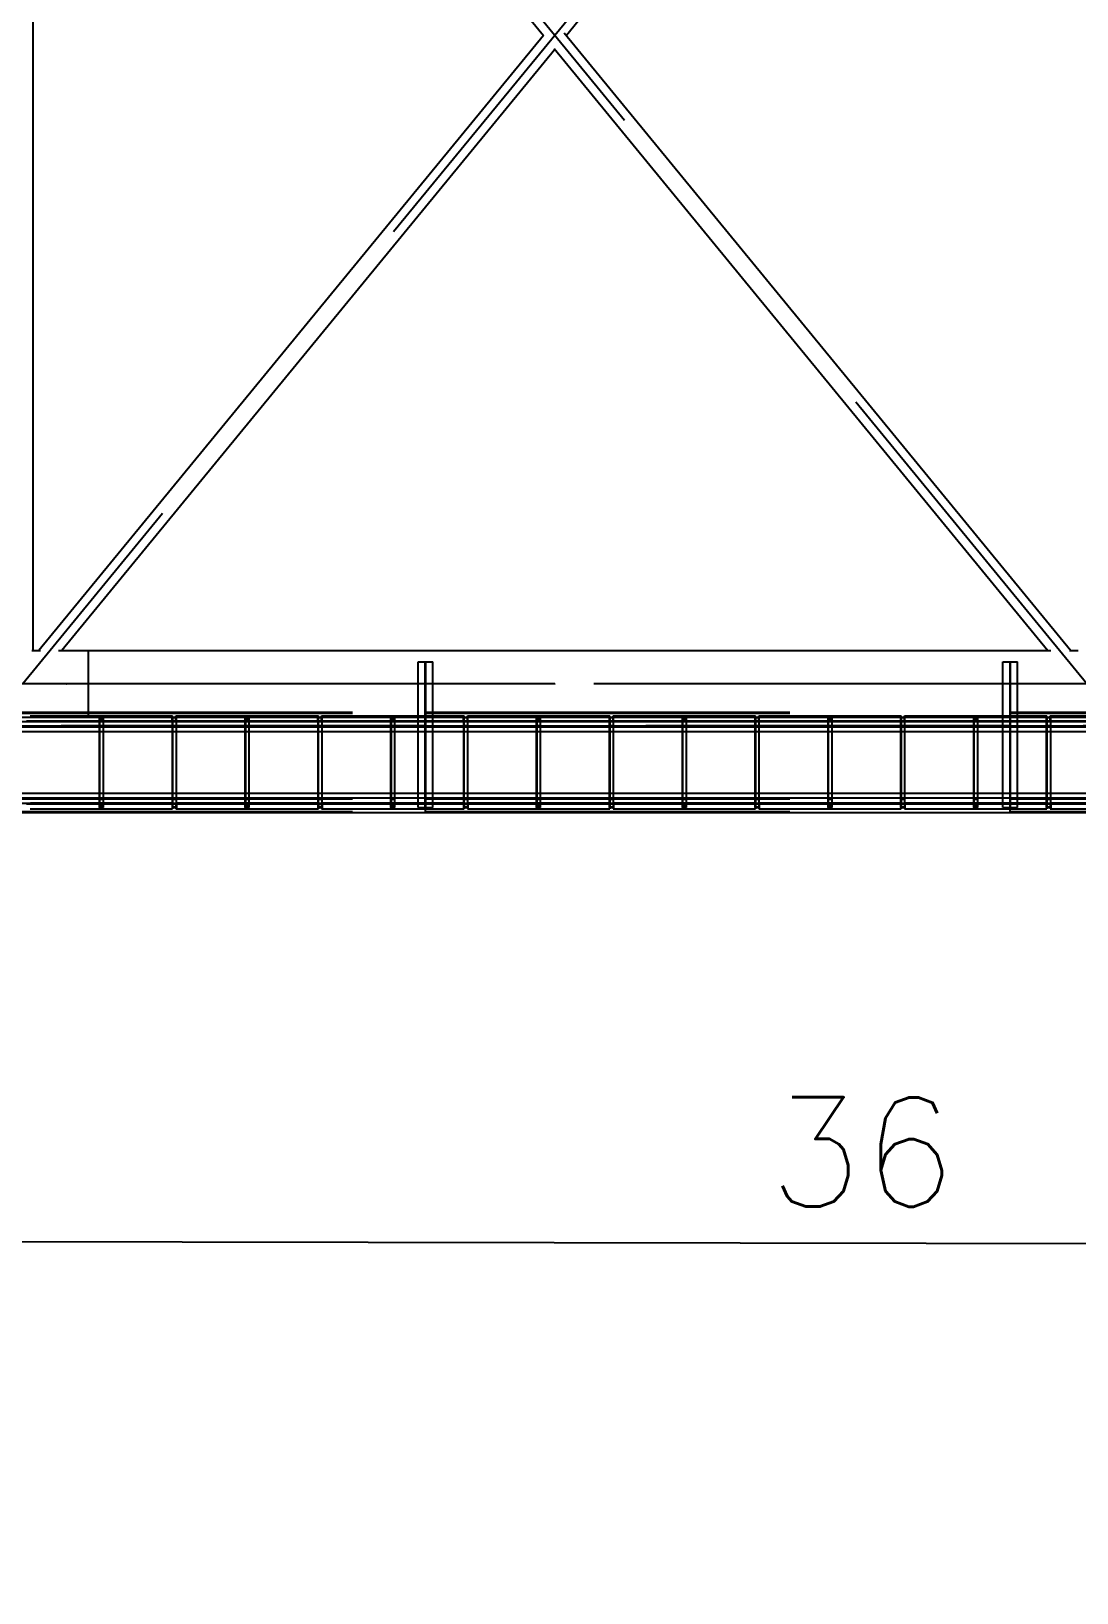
# Model space of a CAD drawing. Header units: millimetres. Extents: x 150209.93 to 150215.05, y 136675.65 to 136679.93.
# Drawn here: x 150212.9677 to 150213.2547, y 136678.5295 to 136678.958 of the extents above; entities that cross this region are included whole.
import ezdxf

# ---------------------------------------------------------------- set-up
doc = ezdxf.new("R2010")
doc.units = ezdxf.units.MM
doc.header["$LTSCALE"] = 0.25
for name, pattern in [('CENTER', [50.8, 31.75, -6.35, 6.35, -6.35]), ('XKITLINE00', [0]), ('XKITLINE02', [4, 2, -2]), ('XKITLINE03', [6, 3, -1, 1, -1])]:
    doc.linetypes.add(name, pattern=pattern)
doc.styles.add('ROMANS', font='romans.shx')
doc.dimstyles.new('MD300', dxfattribs={"dimtxt": 2.5, "dimasz": 2.5, "dimexe": 1, "dimexo": 1, "dimgap": 0.5, "dimtad": 1, "dimdec": 1, "dimlfac": 50, "dimrnd": 0.5, "dimdsep": 46, "dimtxsty": 'ROMANS', "dimcen": 1, "dimclrd": 146, "dimclre": 146, "dimclrt": 30, "dimadec": 1, "dimazin": 2, "dimtfac": 1, "dimtdec": 1, "dimtmove": 0, "dimatfit": 1, "dimfxl": 1, "dimtolj": 1, "dimtzin": 0, "dimlwd": -1, "dimlwe": -1, "dimarcsym": 0})

# ---------------------------------------------------------------- blocks, each defined once
blk = doc.blocks.new('çatıı')
at = {"color": 8, "linetype": 'CENTER'}
for p, q in [((21645, 15740.3), (20185, 17520)), ((21645, 17520), (20185, 15740.3)), ((20275, 15740.3), (17635, 15740.3)), ((20245, 15740.3), (17635, 15740.3)), ((20915, 15740.3), (20095, 15740.3)), ((22468.2, 15740.3), (20245, 15740.3)), ((22900, 15740.3), (20275, 15740.3)), ((21735, 15740.3), (20915, 15740.3))]:
    blk.add_line(p, q, dxfattribs=at)
at = {"color": 8, "linetype": 'XKITLINE00'}
for p, q in [((20198.6, 17484.1), (20899.6, 16629.7)), ((21631.3, 17484.1), (20930.8, 16630.1)), ((20198.6, 16860.1), (20198.6, 15786)), ((20899.2, 16630.1), (20206.7, 15786)), ((20927.9, 16633.6), (21623.3, 15786)), ((20915, 16610.9), (20238.2, 15786)), ((20914, 16612.1), (21591.7, 15786)), ((20197, 15786), (20209, 15786)), ((20233.9, 15786), (20275, 15786)), ((20275, 15694.6), (20275, 15786)), ((20275, 15694.6), (20275, 15786)), ((20275, 15786), (21595.6, 15786)), ((21621.2, 15786), (21633.2, 15786)), ((17635, 15694.6), (20275, 15694.6)), ((20275, 15694.6), (22712.3, 15694.6))]:
    blk.add_line(p, q, dxfattribs=at)
at = {"color": 116, "linetype": 'XKITLINE02', "true_color": 0x136734}
for p, q in [((20727.5, 15770.3), (20747.5, 15770.3)), ((20727.5, 15570.6), (20727.5, 15770.3)), ((20737.2, 15570.6), (20737.2, 15770.3)), ((20737.8, 15570.6), (20737.8, 15770.3)), ((20747.5, 15675.1), (20747.5, 15770.3)), ((21530, 15770.3), (21550, 15770.3)), ((21530, 15570.6), (21530, 15770.3)), ((21539.7, 15570.6), (21539.7, 15770.3)), ((21540.3, 15570.6), (21540.3, 15770.3)), ((21550, 15675.1), (21550, 15770.3)), ((20137.5, 15701.3), (20737.5, 15701.3)), ((20137.5, 15700.4), (20737.5, 15700.4)), ((20137.5, 15699.9), (20737.5, 15699.9)), ((20189.7, 15689.4), (20292.2, 15689.4)), ((20189.7, 15688.6), (20292.7, 15688.6)), ((20194.9, 15696.6), (20292.7, 15696.6)), ((20286.9, 15689.4), (20286.9, 15688.6)), ((20290, 15570.6), (20290, 15694.6)), ((20290, 15694.6), (20295.5, 15694.6)), ((20290, 15694.6), (20295.5, 15694.6)), ((20290, 15682.6), (20290, 15694.6)), ((20290, 15688.6), (20292.7, 15688.6)), ((20290.7, 15570.6), (20290.7, 15694.6)), ((20290.7, 15693.5), (20295.5, 15693.9)), ((20290.7, 15683.6), (20290.7, 15693.5)), ((20292.2, 15696.6), (20292.2, 15689.4)), ((20292.7, 15696.6), (20390.4, 15696.6)), ((20292.7, 15688.6), (20292.7, 15696.6)), ((20292.7, 15688.6), (20292.7, 15696.6)), ((20292.7, 15688.6), (20395.6, 15688.6)), ((20293.3, 15696.6), (20293.3, 15689.4)), ((20293.3, 15689.4), (20395.6, 15689.4)), ((20295.5, 15570.6), (20295.5, 15694.6)), ((20295.5, 15693.9), (20295.5, 15694.6)), ((20298.6, 15689.4), (20298.6, 15688.6)), ((20389.7, 15689.4), (20389.7, 15688.6)), ((20389.7, 15689.4), (20492.2, 15689.4)), ((20389.7, 15688.6), (20492.7, 15688.6)), ((20389.8, 15688.6), (20389.8, 15696.6)), ((20390, 15590.1), (20390, 15694.6)), ((20390, 15694.6), (20395.5, 15694.6)), ((20390, 15694.6), (20395.5, 15694.6)), ((20390, 15682.6), (20390, 15694.6)), ((20390.4, 15689.4), (20390.4, 15696.6)), ((20390.7, 15570.6), (20390.7, 15694.6)), ((20390.7, 15693.5), (20395.5, 15693.9)), ((20390.7, 15683.6), (20390.7, 15693.5)), ((20394.9, 15689.4), (20394.9, 15696.6)), ((20394.9, 15696.6), (20492.7, 15696.6)), ((20395.5, 15688.6), (20395.5, 15696.6)), ((20395.5, 15570.6), (20395.5, 15694.6)), ((20395.5, 15693.9), (20395.5, 15694.6)), ((20395.6, 15689.4), (20395.6, 15688.6)), ((20486.9, 15689.4), (20486.9, 15688.6)), ((20490, 15590.1), (20490, 15694.6)), ((20490, 15694.6), (20495.5, 15694.6)), ((20490, 15694.6), (20495.5, 15694.6)), ((20490, 15682.6), (20490, 15694.6)), ((20490, 15688.6), (20492.7, 15688.6)), ((20490.7, 15570.6), (20490.7, 15694.6)), ((20490.7, 15693.5), (20495.5, 15693.9)), ((20490.7, 15683.6), (20490.7, 15693.5)), ((20492.2, 15696.6), (20492.2, 15689.4)), ((20492.7, 15696.6), (20590.4, 15696.6)), ((20492.7, 15688.6), (20492.7, 15696.6)), ((20492.7, 15688.6), (20492.7, 15696.6)), ((20492.7, 15688.6), (20595.6, 15688.6)), ((20493.3, 15696.6), (20493.3, 15689.4)), ((20493.3, 15689.4), (20595.6, 15689.4)), ((20495.5, 15570.6), (20495.5, 15694.6)), ((20495.5, 15693.9), (20495.5, 15694.6)), ((20498.6, 15689.4), (20498.6, 15688.6)), ((20589.7, 15689.4), (20589.7, 15688.6)), ((20589.7, 15689.4), (20692.2, 15689.4)), ((20589.7, 15688.6), (20692.7, 15688.6)), ((20589.8, 15688.6), (20589.8, 15696.6)), ((20590, 15590.1), (20590, 15694.6)), ((20590, 15694.6), (20595.5, 15694.6)), ((20590, 15694.6), (20595.5, 15694.6)), ((20590, 15682.6), (20590, 15694.6)), ((20590.4, 15689.4), (20590.4, 15696.6)), ((20590.7, 15570.6), (20590.7, 15694.6)), ((20590.7, 15693.5), (20595.5, 15693.9)), ((20590.7, 15683.6), (20590.7, 15693.5)), ((20594.9, 15689.4), (20594.9, 15696.6)), ((20594.9, 15696.6), (20692.7, 15696.6)), ((20595.5, 15688.6), (20595.5, 15696.6)), ((20595.5, 15570.6), (20595.5, 15694.6)), ((20595.5, 15693.9), (20595.5, 15694.6)), ((20595.6, 15689.4), (20595.6, 15688.6)), ((20686.9, 15689.4), (20686.9, 15688.6)), ((20690, 15590.1), (20690, 15694.6)), ((20690, 15694.6), (20695.5, 15694.6)), ((20690, 15694.6), (20695.5, 15694.6)), ((20690, 15682.6), (20690, 15694.6)), ((20690, 15688.6), (20692.7, 15688.6)), ((20690.7, 15570.6), (20690.7, 15694.6)), ((20690.7, 15693.5), (20695.5, 15693.9)), ((20690.7, 15683.6), (20690.7, 15693.5)), ((20692.2, 15696.6), (20692.2, 15689.4)), ((20692.7, 15696.6), (20790.4, 15696.6)), ((20692.7, 15688.6), (20692.7, 15696.6)), ((20692.7, 15688.6), (20692.7, 15696.6)), ((20692.7, 15688.6), (20795.6, 15688.6)), ((20693.3, 15696.6), (20693.3, 15689.4)), ((20693.3, 15689.4), (20795.6, 15689.4)), ((20695.5, 15570.6), (20695.5, 15694.6)), ((20695.5, 15693.9), (20695.5, 15694.6)), ((20698.6, 15689.4), (20698.6, 15688.6)), ((20737.5, 15694.6), (20737.5, 15701.3)), ((20737.5, 15701.3), (21540, 15701.3)), ((20737.5, 15694.6), (20737.5, 15701.3)), ((20737.5, 15700.4), (21540, 15700.4)), ((20737.5, 15699.9), (21540, 15699.9)), ((20737.5, 15689.4), (20795.6, 15689.4)), ((20737.5, 15688.6), (20789.8, 15688.6)), ((20789.7, 15689.4), (20789.7, 15688.6)), ((20789.7, 15689.4), (20892.2, 15689.4)), ((20789.7, 15688.6), (20892.7, 15688.6)), ((20789.8, 15688.6), (20789.8, 15696.6)), ((20790, 15694.6), (20795.5, 15694.6)), ((20790, 15682.6), (20790, 15694.6)), ((20790, 15590.1), (20790, 15694.6)), ((20790, 15694.6), (20795.5, 15694.6)), ((20790.4, 15689.4), (20790.4, 15696.6)), ((20790.7, 15570.6), (20790.7, 15694.6)), ((20790.7, 15693.5), (20795.5, 15693.9)), ((20790.7, 15683.6), (20790.7, 15693.5)), ((20794.9, 15689.4), (20794.9, 15696.6)), ((20794.9, 15696.6), (20892.7, 15696.6)), ((20795.5, 15688.6), (20795.5, 15696.6)), ((20795.5, 15693.9), (20795.5, 15694.6)), ((20795.5, 15570.6), (20795.5, 15694.6)), ((20795.6, 15689.4), (20795.6, 15688.6)), ((20886.9, 15689.4), (20886.9, 15688.6)), ((20890, 15590.1), (20890, 15694.6)), ((20890, 15694.6), (20895.5, 15694.6)), ((20890, 15694.6), (20895.5, 15694.6)), ((20890, 15682.6), (20890, 15694.6)), ((20890, 15688.6), (20892.7, 15688.6)), ((20890.7, 15570.6), (20890.7, 15694.6)), ((20890.7, 15693.5), (20895.5, 15693.9)), ((20890.7, 15683.6), (20890.7, 15693.5)), ((20892.2, 15689.4), (20892.2, 15696.6)), ((20892.7, 15688.6), (20892.7, 15696.6)), ((20892.7, 15696.6), (20990.4, 15696.6)), ((20892.7, 15688.6), (20892.7, 15696.6)), ((20892.7, 15688.6), (20995.6, 15688.6)), ((20893.3, 15689.4), (20893.3, 15696.6)), ((20893.3, 15689.4), (20995.6, 15689.4)), ((20895.5, 15570.6), (20895.5, 15694.6)), ((20895.5, 15693.9), (20895.5, 15694.6)), ((20898.6, 15689.4), (20898.6, 15688.6)), ((20989.7, 15689.4), (20989.7, 15688.6)), ((20989.7, 15689.4), (21092.2, 15689.4)), ((20989.7, 15688.6), (21092.7, 15688.6)), ((20989.8, 15688.6), (20989.8, 15696.6)), ((20990, 15590.1), (20990, 15694.6)), ((20990, 15694.6), (20995.5, 15694.6)), ((20990, 15694.6), (20995.5, 15694.6)), ((20990, 15682.6), (20990, 15694.6)), ((20990.4, 15689.4), (20990.4, 15696.6)), ((20990.7, 15570.6), (20990.7, 15694.6)), ((20990.7, 15693.5), (20995.5, 15693.9)), ((20990.7, 15683.6), (20990.7, 15693.5)), ((20994.9, 15689.4), (20994.9, 15696.6)), ((20994.9, 15696.6), (21092.7, 15696.6)), ((20995.5, 15688.6), (20995.5, 15696.6)), ((20995.5, 15570.6), (20995.5, 15694.6)), ((20995.5, 15693.9), (20995.5, 15694.6)), ((20995.6, 15689.4), (20995.6, 15688.6)), ((21086.9, 15689.4), (21086.9, 15688.6)), ((21090, 15590.1), (21090, 15694.6)), ((21090, 15694.6), (21095.5, 15694.6)), ((21090, 15694.6), (21095.5, 15694.6)), ((21090, 15682.6), (21090, 15694.6)), ((21090, 15688.6), (21092.7, 15688.6)), ((21090.7, 15570.6), (21090.7, 15694.6)), ((21090.7, 15693.5), (21095.5, 15693.9)), ((21090.7, 15683.6), (21090.7, 15693.5)), ((21092.2, 15689.4), (21092.2, 15696.6)), ((21092.7, 15688.6), (21092.7, 15696.6)), ((21092.7, 15696.6), (21190.4, 15696.6)), ((21092.7, 15688.6), (21092.7, 15696.6)), ((21092.7, 15688.6), (21195.6, 15688.6)), ((21093.3, 15689.4), (21093.3, 15696.6)), ((21093.3, 15689.4), (21195.6, 15689.4)), ((21095.5, 15570.6), (21095.5, 15694.6)), ((21095.5, 15693.9), (21095.5, 15694.6)), ((21098.6, 15689.4), (21098.6, 15688.6)), ((21189.7, 15689.4), (21189.7, 15688.6)), ((21189.7, 15689.4), (21292.2, 15689.4)), ((21189.7, 15688.6), (21292.7, 15688.6)), ((21189.8, 15688.6), (21189.8, 15696.6)), ((21190, 15590.1), (21190, 15694.6)), ((21190, 15694.6), (21195.5, 15694.6)), ((21190, 15694.6), (21195.5, 15694.6)), ((21190, 15682.6), (21190, 15694.6)), ((21190.4, 15689.4), (21190.4, 15696.6)), ((21190.7, 15570.6), (21190.7, 15694.6)), ((21190.7, 15693.5), (21195.5, 15693.9)), ((21190.7, 15683.6), (21190.7, 15693.5)), ((21194.9, 15689.4), (21194.9, 15696.6)), ((21194.9, 15696.6), (21292.7, 15696.6)), ((21195.5, 15688.6), (21195.5, 15696.6)), ((21195.5, 15570.6), (21195.5, 15694.6)), ((21195.5, 15693.9), (21195.5, 15694.6)), ((21195.6, 15689.4), (21195.6, 15688.6)), ((21286.9, 15689.4), (21286.9, 15688.6)), ((21290, 15590.1), (21290, 15694.6)), ((21290, 15694.6), (21295.5, 15694.6)), ((21290, 15694.6), (21295.5, 15694.6)), ((21290, 15682.6), (21290, 15694.6)), ((21290, 15688.6), (21292.7, 15688.6)), ((21290.7, 15570.6), (21290.7, 15694.6)), ((21290.7, 15693.5), (21295.5, 15693.9)), ((21290.7, 15683.6), (21290.7, 15693.5)), ((21292.2, 15689.4), (21292.2, 15696.6)), ((21292.7, 15696.6), (21390.4, 15696.6)), ((21292.7, 15688.6), (21292.7, 15696.6)), ((21292.7, 15688.6), (21292.7, 15696.6)), ((21292.7, 15688.6), (21395.6, 15688.6)), ((21293.3, 15689.4), (21293.3, 15696.6)), ((21293.3, 15689.4), (21395.6, 15689.4)), ((21295.5, 15570.6), (21295.5, 15694.6)), ((21295.5, 15693.9), (21295.5, 15694.6)), ((21298.6, 15689.4), (21298.6, 15688.6)), ((21389.7, 15689.4), (21389.7, 15688.6)), ((21389.7, 15689.4), (21492.2, 15689.4)), ((21389.7, 15688.6), (21492.7, 15688.6)), ((21389.8, 15688.6), (21389.8, 15696.6)), ((21390, 15694.6), (21395.5, 15694.6)), ((21390, 15682.6), (21390, 15694.6)), ((21390, 15590.1), (21390, 15694.6)), ((21390, 15694.6), (21395.5, 15694.6)), ((21390.4, 15689.4), (21390.4, 15696.6)), ((21390.7, 15570.6), (21390.7, 15694.6)), ((21390.7, 15693.5), (21395.5, 15693.9)), ((21390.7, 15683.6), (21390.7, 15693.5)), ((21394.9, 15689.4), (21394.9, 15696.6)), ((21394.9, 15696.6), (21492.7, 15696.6)), ((21395.5, 15688.6), (21395.5, 15696.6)), ((21395.5, 15693.9), (21395.5, 15694.6)), ((21395.5, 15570.6), (21395.5, 15694.6)), ((21395.6, 15689.4), (21395.6, 15688.6)), ((21486.9, 15689.4), (21486.9, 15688.6)), ((21490, 15694.6), (21495.5, 15694.6)), ((21490, 15682.6), (21490, 15694.6)), ((21490, 15590.1), (21490, 15694.6)), ((21490, 15694.6), (21495.5, 15694.6)), ((21490, 15688.6), (21492.7, 15688.6)), ((21490.7, 15570.6), (21490.7, 15694.6)), ((21490.7, 15693.5), (21495.5, 15693.9)), ((21490.7, 15683.6), (21490.7, 15693.5)), ((21492.2, 15689.4), (21492.2, 15696.6)), ((21492.7, 15696.6), (21590.4, 15696.6)), ((21492.7, 15688.6), (21492.7, 15696.6)), ((21492.7, 15688.6), (21492.7, 15696.6)), ((21492.7, 15688.6), (21595.6, 15688.6)), ((21493.3, 15689.4), (21493.3, 15696.6)), ((21493.3, 15689.4), (21595.6, 15689.4)), ((21495.5, 15693.9), (21495.5, 15694.6)), ((21495.5, 15570.6), (21495.5, 15694.6)), ((21498.6, 15689.4), (21498.6, 15688.6)), ((21540, 15694.6), (21540, 15701.3)), ((21540, 15694.6), (21540, 15701.3)), ((21540, 15701.3), (22140, 15701.3)), ((21540, 15700.4), (22140, 15700.4)), ((21540, 15699.9), (22140, 15699.9)), ((21540, 15689.4), (21595.6, 15689.4)), ((21540, 15688.6), (21589.8, 15688.6)), ((21589.7, 15689.4), (21589.7, 15688.6)), ((21589.7, 15689.4), (21692.2, 15689.4)), ((21589.7, 15688.6), (21692.7, 15688.6)), ((21589.8, 15688.6), (21589.8, 15696.6)), ((21590, 15694.6), (21595.5, 15694.6)), ((21590, 15682.6), (21590, 15694.6)), ((21590, 15590.1), (21590, 15694.6)), ((21590, 15694.6), (21595.5, 15694.6)), ((21590.4, 15689.4), (21590.4, 15696.6)), ((21590.7, 15570.6), (21590.7, 15694.6)), ((21590.7, 15693.5), (21595.5, 15693.9)), ((21590.7, 15683.6), (21590.7, 15693.5)), ((21594.9, 15689.4), (21594.9, 15696.6)), ((21594.9, 15696.6), (21692.7, 15696.6)), ((21595.5, 15688.6), (21595.5, 15696.6)), ((21595.5, 15693.9), (21595.5, 15694.6)), ((21595.5, 15570.6), (21595.5, 15694.6)), ((21595.6, 15689.4), (21595.6, 15688.6)), ((20137.5, 15682.6), (20737.5, 15682.6)), ((20137.5, 15682.6), (20737.5, 15682.6)), ((20137.5, 15682.1), (20737.5, 15682.1)), ((20137.5, 15681.7), (20737.5, 15681.7)), ((20290, 15682.6), (20295.5, 15682.6)), ((20290.7, 15683.6), (20295.5, 15683.3)), ((20295.5, 15682.6), (20295.5, 15683.3)), ((20390, 15682.6), (20395.5, 15682.6)), ((20390.7, 15683.6), (20395.5, 15683.3)), ((20395.5, 15682.6), (20395.5, 15683.3)), ((20490, 15682.6), (20495.5, 15682.6)), ((20490.7, 15683.6), (20495.5, 15683.3)), ((20495.5, 15682.6), (20495.5, 15683.3)), ((20590, 15682.6), (20595.5, 15682.6)), ((20590.7, 15683.6), (20595.5, 15683.3)), ((20595.5, 15682.6), (20595.5, 15683.3)), ((20690, 15682.6), (20695.5, 15682.6)), ((20690.7, 15683.6), (20695.5, 15683.3)), ((20695.5, 15682.6), (20695.5, 15683.3)), ((20737.5, 15682.6), (21540, 15682.6)), ((20737.5, 15681.3), (20737.5, 15682.6)), ((20737.5, 15682.6), (21540, 15682.6)), ((20737.5, 15681.3), (20737.5, 15682.6)), ((20737.5, 15682.1), (21540, 15682.1)), ((20737.5, 15681.7), (21540, 15681.7)), ((20790, 15682.6), (20795.5, 15682.6)), ((20790.7, 15683.6), (20795.5, 15683.3)), ((20795.5, 15682.6), (20795.5, 15683.3)), ((20890, 15682.6), (20895.5, 15682.6)), ((20890.7, 15683.6), (20895.5, 15683.3)), ((20895.5, 15682.6), (20895.5, 15683.3)), ((20990, 15682.6), (20995.5, 15682.6)), ((20990.7, 15683.6), (20995.5, 15683.3)), ((20995.5, 15682.6), (20995.5, 15683.3)), ((21090, 15682.6), (21095.5, 15682.6)), ((21090.7, 15683.6), (21095.5, 15683.3)), ((21095.5, 15682.6), (21095.5, 15683.3)), ((21190, 15682.6), (21195.5, 15682.6)), ((21190.7, 15683.6), (21195.5, 15683.3)), ((21195.5, 15682.6), (21195.5, 15683.3)), ((21290, 15682.6), (21295.5, 15682.6)), ((21290.7, 15683.6), (21295.5, 15683.3)), ((21295.5, 15682.6), (21295.5, 15683.3)), ((21390, 15682.6), (21395.5, 15682.6)), ((21390.7, 15683.6), (21395.5, 15683.3)), ((21395.5, 15682.6), (21395.5, 15683.3)), ((21490, 15682.6), (21495.5, 15682.6)), ((21490.7, 15683.6), (21495.5, 15683.3)), ((21495.5, 15682.6), (21495.5, 15683.3)), ((21540, 15681.3), (21540, 15682.6)), ((21540, 15682.6), (22140, 15682.6)), ((21540, 15681.3), (21540, 15682.6)), ((21540, 15682.6), (22140, 15682.6)), ((21540, 15682.1), (22140, 15682.1)), ((21540, 15681.7), (22140, 15681.7)), ((21590, 15682.6), (21595.5, 15682.6)), ((21590.7, 15683.6), (21595.5, 15683.3)), ((21595.5, 15682.6), (21595.5, 15683.3)), ((20137.5, 15583.4), (20737.5, 15583.4)), ((20137.5, 15583), (20737.5, 15583)), ((20137.5, 15582.6), (20737.5, 15582.6)), ((20137.5, 15582.5), (20737.5, 15582.5)), ((20290, 15570.6), (20290, 15590.1)), ((20290, 15582.6), (20295.5, 15582.6)), ((20290, 15570.6), (20290, 15582.6)), ((20290.7, 15581.5), (20295.5, 15581.9)), ((20290.7, 15571.6), (20290.7, 15581.5)), ((20295.5, 15570.6), (20295.5, 15590.1)), ((20295.5, 15581.9), (20295.5, 15582.6)), ((20390, 15570.6), (20390, 15590.1)), ((20390, 15582.6), (20395.5, 15582.6)), ((20390, 15570.6), (20390, 15582.6)), ((20390.7, 15581.5), (20395.5, 15581.9)), ((20390.7, 15571.6), (20390.7, 15581.5)), ((20395.5, 15570.6), (20395.5, 15590.1)), ((20395.5, 15581.9), (20395.5, 15582.6)), ((20490, 15570.6), (20490, 15590.1)), ((20490, 15582.6), (20495.5, 15582.6)), ((20490, 15570.6), (20490, 15582.6)), ((20490.7, 15581.5), (20495.5, 15581.9)), ((20490.7, 15571.6), (20490.7, 15581.5)), ((20495.5, 15570.6), (20495.5, 15590.1)), ((20495.5, 15581.9), (20495.5, 15582.6)), ((20590, 15570.6), (20590, 15590.1)), ((20590, 15582.6), (20595.5, 15582.6)), ((20590, 15570.6), (20590, 15582.6)), ((20590.7, 15581.5), (20595.5, 15581.9)), ((20590.7, 15571.6), (20590.7, 15581.5)), ((20595.5, 15570.6), (20595.5, 15590.1)), ((20595.5, 15581.9), (20595.5, 15582.6)), ((20690, 15570.6), (20690, 15590.1)), ((20690, 15582.6), (20695.5, 15582.6)), ((20690, 15570.6), (20690, 15582.6)), ((20690.7, 15581.5), (20695.5, 15581.9)), ((20690.7, 15571.6), (20690.7, 15581.5)), ((20695.5, 15570.6), (20695.5, 15590.1)), ((20695.5, 15581.9), (20695.5, 15582.6)), ((20727.5, 15570.6), (20727.5, 15590.1)), ((20737.5, 15582.6), (20737.5, 15583.9)), ((20737.5, 15582.6), (20737.5, 15583.9)), ((20737.5, 15583.4), (21540, 15583.4)), ((20737.5, 15583), (21540, 15583)), ((20737.5, 15582.6), (21540, 15582.6)), ((20737.5, 15582.5), (21540, 15582.5)), ((20747.5, 15570.6), (20747.5, 15590.1)), ((20790, 15570.6), (20790, 15590.1)), ((20790, 15582.6), (20795.5, 15582.6)), ((20790, 15570.6), (20790, 15582.6)), ((20790.7, 15581.5), (20795.5, 15581.9)), ((20790.7, 15571.6), (20790.7, 15581.5)), ((20795.5, 15570.6), (20795.5, 15590.1)), ((20795.5, 15581.9), (20795.5, 15582.6)), ((20890, 15570.6), (20890, 15590.1)), ((20890, 15582.6), (20895.5, 15582.6)), ((20890, 15570.6), (20890, 15582.6)), ((20890.7, 15581.5), (20895.5, 15581.9)), ((20890.7, 15571.6), (20890.7, 15581.5)), ((20895.5, 15570.6), (20895.5, 15590.1)), ((20895.5, 15581.9), (20895.5, 15582.6)), ((20990, 15570.6), (20990, 15590.1)), ((20990, 15582.6), (20995.5, 15582.6)), ((20990, 15570.6), (20990, 15582.6)), ((20990.7, 15581.5), (20995.5, 15581.9)), ((20990.7, 15571.6), (20990.7, 15581.5)), ((20995.5, 15570.6), (20995.5, 15590.1)), ((20995.5, 15581.9), (20995.5, 15582.6)), ((21090, 15570.6), (21090, 15590.1)), ((21090, 15582.6), (21095.5, 15582.6)), ((21090, 15570.6), (21090, 15582.6)), ((21090.7, 15581.5), (21095.5, 15581.9)), ((21090.7, 15571.6), (21090.7, 15581.5)), ((21095.5, 15570.6), (21095.5, 15590.1)), ((21095.5, 15581.9), (21095.5, 15582.6)), ((21190, 15570.6), (21190, 15590.1)), ((21190, 15582.6), (21195.5, 15582.6)), ((21190, 15570.6), (21190, 15582.6)), ((21190.7, 15581.5), (21195.5, 15581.9)), ((21190.7, 15571.6), (21190.7, 15581.5)), ((21195.5, 15570.6), (21195.5, 15590.1)), ((21195.5, 15581.9), (21195.5, 15582.6)), ((21290, 15570.6), (21290, 15590.1)), ((21290, 15582.6), (21295.5, 15582.6)), ((21290, 15570.6), (21290, 15582.6)), ((21290.7, 15581.5), (21295.5, 15581.9)), ((21290.7, 15571.6), (21290.7, 15581.5)), ((21295.5, 15570.6), (21295.5, 15590.1)), ((21295.5, 15581.9), (21295.5, 15582.6)), ((21390, 15570.6), (21390, 15590.1)), ((21390, 15582.6), (21395.5, 15582.6)), ((21390, 15570.6), (21390, 15582.6)), ((21390.7, 15581.5), (21395.5, 15581.9)), ((21390.7, 15571.6), (21390.7, 15581.5)), ((21395.5, 15570.6), (21395.5, 15590.1)), ((21395.5, 15581.9), (21395.5, 15582.6)), ((21490, 15570.6), (21490, 15590.1)), ((21490, 15582.6), (21495.5, 15582.6)), ((21490, 15570.6), (21490, 15582.6)), ((21490.7, 15581.5), (21495.5, 15581.9)), ((21490.7, 15571.6), (21490.7, 15581.5)), ((21495.5, 15570.6), (21495.5, 15590.1)), ((21495.5, 15581.9), (21495.5, 15582.6)), ((21530, 15570.6), (21530, 15590.1)), ((21540, 15582.6), (21540, 15583.9)), ((21540, 15582.6), (21540, 15583.9)), ((21540, 15583.4), (22140, 15583.4)), ((21540, 15583), (22140, 15583)), ((21540, 15582.6), (22140, 15582.6)), ((21540, 15582.5), (22140, 15582.5)), ((21550, 15570.6), (21550, 15590.1)), ((21590, 15570.6), (21590, 15590.1)), ((21590, 15582.6), (21595.5, 15582.6)), ((21590, 15570.6), (21590, 15582.6)), ((21590.7, 15581.5), (21595.5, 15581.9)), ((21590.7, 15571.6), (21590.7, 15581.5)), ((21595.5, 15570.6), (21595.5, 15590.1)), ((21595.5, 15581.9), (21595.5, 15582.6)), ((20137.5, 15565.3), (20737.5, 15565.3)), ((20137.5, 15564.7), (20737.5, 15564.7)), ((20189.7, 15576.6), (20292.7, 15576.6)), ((20189.7, 15575.8), (20292.2, 15575.8)), ((20194.9, 15568.6), (20292.7, 15568.6)), ((20286.9, 15576.6), (20286.9, 15575.8)), ((20290, 15570.6), (20295.5, 15570.6)), ((20290, 15570.6), (20295.5, 15570.6)), ((20290.7, 15571.6), (20295.5, 15571.3)), ((20292.2, 15575.8), (20292.2, 15568.6)), ((20292.7, 15576.6), (20395.6, 15576.6)), ((20292.7, 15568.6), (20292.7, 15576.6)), ((20292.7, 15568.6), (20292.7, 15576.6)), ((20292.7, 15568.6), (20390.4, 15568.6)), ((20293.3, 15575.8), (20395.6, 15575.8)), ((20293.3, 15568.6), (20293.3, 15575.8)), ((20295.5, 15570.6), (20295.5, 15571.3)), ((20298.6, 15576.6), (20298.6, 15575.8)), ((20389.7, 15576.6), (20492.7, 15576.6)), ((20389.7, 15576.6), (20389.7, 15575.8)), ((20389.7, 15575.8), (20492.2, 15575.8)), ((20389.8, 15576.6), (20389.8, 15568.6)), ((20390, 15570.6), (20395.5, 15570.6)), ((20390, 15570.6), (20395.5, 15570.6)), ((20390.4, 15575.8), (20390.4, 15568.6)), ((20390.7, 15571.6), (20395.5, 15571.3)), ((20394.9, 15575.8), (20394.9, 15568.6)), ((20394.9, 15568.6), (20492.7, 15568.6)), ((20395.5, 15576.6), (20395.5, 15568.6)), ((20395.5, 15570.6), (20395.5, 15571.3)), ((20395.6, 15576.6), (20395.6, 15575.8)), ((20486.9, 15576.6), (20486.9, 15575.8)), ((20490, 15570.6), (20495.5, 15570.6)), ((20490, 15570.6), (20495.5, 15570.6)), ((20490.7, 15571.6), (20495.5, 15571.3)), ((20492.2, 15575.8), (20492.2, 15568.6)), ((20492.7, 15576.6), (20595.6, 15576.6)), ((20492.7, 15568.6), (20492.7, 15576.6)), ((20492.7, 15568.6), (20492.7, 15576.6)), ((20492.7, 15568.6), (20590.4, 15568.6)), ((20493.3, 15575.8), (20595.6, 15575.8)), ((20493.3, 15575.8), (20493.3, 15568.6)), ((20495.5, 15570.6), (20495.5, 15571.3)), ((20498.6, 15576.6), (20498.6, 15575.8)), ((20589.7, 15576.6), (20692.7, 15576.6)), ((20589.7, 15576.6), (20589.7, 15575.8)), ((20589.7, 15575.8), (20692.2, 15575.8)), ((20589.8, 15576.6), (20589.8, 15568.6)), ((20590, 15570.6), (20595.5, 15570.6)), ((20590, 15570.6), (20595.5, 15570.6)), ((20590.4, 15575.8), (20590.4, 15568.6)), ((20590.7, 15571.6), (20595.5, 15571.3)), ((20594.9, 15575.8), (20594.9, 15568.6)), ((20594.9, 15568.6), (20692.7, 15568.6)), ((20595.5, 15576.6), (20595.5, 15568.6)), ((20595.5, 15570.6), (20595.5, 15571.3)), ((20595.6, 15576.6), (20595.6, 15575.8)), ((20686.9, 15576.6), (20686.9, 15575.8)), ((20690, 15570.6), (20695.5, 15570.6)), ((20690, 15570.6), (20695.5, 15570.6)), ((20690.7, 15571.6), (20695.5, 15571.3)), ((20692.2, 15575.8), (20692.2, 15568.6)), ((20692.7, 15576.6), (20795.6, 15576.6)), ((20692.7, 15568.6), (20692.7, 15576.6)), ((20692.7, 15568.6), (20692.7, 15576.6)), ((20692.7, 15568.6), (20790.4, 15568.6)), ((20693.3, 15575.8), (20795.6, 15575.8)), ((20693.3, 15575.8), (20693.3, 15568.6)), ((20695.5, 15570.6), (20695.5, 15571.3)), ((20698.6, 15576.6), (20698.6, 15575.8)), ((20727.5, 15570.6), (20747.5, 15570.6)), ((20737.5, 15565.3), (21540, 15565.3)), ((20737.5, 15564.7), (21540, 15564.7)), ((20789.7, 15576.6), (20892.7, 15576.6)), ((20789.7, 15576.6), (20789.7, 15575.8)), ((20789.7, 15575.8), (20892.2, 15575.8)), ((20789.8, 15576.6), (20789.8, 15568.6)), ((20790, 15570.6), (20795.5, 15570.6)), ((20790, 15570.6), (20795.5, 15570.6)), ((20790.4, 15575.8), (20790.4, 15568.6)), ((20790.7, 15571.6), (20795.5, 15571.3)), ((20794.9, 15575.8), (20794.9, 15568.6)), ((20794.9, 15568.6), (20892.7, 15568.6)), ((20795.5, 15576.6), (20795.5, 15568.6)), ((20795.5, 15570.6), (20795.5, 15571.3)), ((20795.6, 15576.6), (20795.6, 15575.8)), ((20886.9, 15576.6), (20886.9, 15575.8)), ((20890, 15570.6), (20895.5, 15570.6)), ((20890, 15570.6), (20895.5, 15570.6)), ((20890.7, 15571.6), (20895.5, 15571.3)), ((20892.2, 15575.8), (20892.2, 15568.6)), ((20892.7, 15568.6), (20892.7, 15576.6)), ((20892.7, 15576.6), (20995.6, 15576.6)), ((20892.7, 15568.6), (20892.7, 15576.6)), ((20892.7, 15568.6), (20990.4, 15568.6)), ((20893.3, 15575.8), (20995.6, 15575.8)), ((20893.3, 15575.8), (20893.3, 15568.6)), ((20895.5, 15570.6), (20895.5, 15571.3)), ((20898.6, 15576.6), (20898.6, 15575.8)), ((20989.7, 15576.6), (21092.7, 15576.6)), ((20989.7, 15576.6), (20989.7, 15575.8)), ((20989.7, 15575.8), (21092.2, 15575.8)), ((20989.8, 15576.6), (20989.8, 15568.6)), ((20990, 15570.6), (20995.5, 15570.6)), ((20990, 15570.6), (20995.5, 15570.6)), ((20990.4, 15575.8), (20990.4, 15568.6)), ((20990.7, 15571.6), (20995.5, 15571.3)), ((20994.9, 15575.8), (20994.9, 15568.6)), ((20994.9, 15568.6), (21092.7, 15568.6)), ((20995.5, 15576.6), (20995.5, 15568.6)), ((20995.5, 15570.6), (20995.5, 15571.3)), ((20995.6, 15576.6), (20995.6, 15575.8)), ((21086.9, 15576.6), (21086.9, 15575.8)), ((21090, 15570.6), (21095.5, 15570.6)), ((21090, 15570.6), (21095.5, 15570.6)), ((21090.7, 15571.6), (21095.5, 15571.3)), ((21092.2, 15575.8), (21092.2, 15568.6)), ((21092.7, 15568.6), (21092.7, 15576.6)), ((21092.7, 15576.6), (21195.6, 15576.6)), ((21092.7, 15568.6), (21092.7, 15576.6)), ((21092.7, 15568.6), (21190.4, 15568.6)), ((21093.3, 15575.8), (21195.6, 15575.8)), ((21093.3, 15575.8), (21093.3, 15568.6)), ((21095.5, 15570.6), (21095.5, 15571.3)), ((21098.6, 15576.6), (21098.6, 15575.8)), ((21189.7, 15576.6), (21292.7, 15576.6)), ((21189.7, 15576.6), (21189.7, 15575.8)), ((21189.7, 15575.8), (21292.2, 15575.8)), ((21189.8, 15576.6), (21189.8, 15568.6)), ((21190, 15570.6), (21195.5, 15570.6)), ((21190, 15570.6), (21195.5, 15570.6)), ((21190.4, 15575.8), (21190.4, 15568.6)), ((21190.7, 15571.6), (21195.5, 15571.3)), ((21194.9, 15575.8), (21194.9, 15568.6)), ((21194.9, 15568.6), (21292.7, 15568.6)), ((21195.5, 15576.6), (21195.5, 15568.6)), ((21195.5, 15570.6), (21195.5, 15571.3)), ((21195.6, 15576.6), (21195.6, 15575.8)), ((21286.9, 15576.6), (21286.9, 15575.8)), ((21290, 15570.6), (21295.5, 15570.6)), ((21290, 15570.6), (21295.5, 15570.6)), ((21290.7, 15571.6), (21295.5, 15571.3)), ((21292.2, 15575.8), (21292.2, 15568.6)), ((21292.7, 15576.6), (21395.6, 15576.6)), ((21292.7, 15568.6), (21292.7, 15576.6)), ((21292.7, 15568.6), (21292.7, 15576.6)), ((21292.7, 15568.6), (21390.4, 15568.6)), ((21293.3, 15575.8), (21395.6, 15575.8)), ((21293.3, 15575.8), (21293.3, 15568.6)), ((21295.5, 15570.6), (21295.5, 15571.3)), ((21298.6, 15576.6), (21298.6, 15575.8)), ((21389.7, 15576.6), (21492.7, 15576.6)), ((21389.7, 15576.6), (21389.7, 15575.8)), ((21389.7, 15575.8), (21492.2, 15575.8)), ((21389.8, 15576.6), (21389.8, 15568.6)), ((21390, 15570.6), (21395.5, 15570.6)), ((21390, 15570.6), (21395.5, 15570.6)), ((21390.4, 15575.8), (21390.4, 15568.6)), ((21390.7, 15571.6), (21395.5, 15571.3)), ((21394.9, 15575.8), (21394.9, 15568.6)), ((21394.9, 15568.6), (21492.7, 15568.6)), ((21395.5, 15576.6), (21395.5, 15568.6)), ((21395.5, 15570.6), (21395.5, 15571.3)), ((21395.6, 15576.6), (21395.6, 15575.8)), ((21486.9, 15576.6), (21486.9, 15575.8)), ((21490, 15570.6), (21495.5, 15570.6)), ((21490, 15570.6), (21495.5, 15570.6)), ((21490.7, 15571.6), (21495.5, 15571.3)), ((21492.2, 15575.8), (21492.2, 15568.6)), ((21492.7, 15576.6), (21595.6, 15576.6)), ((21492.7, 15568.6), (21492.7, 15576.6)), ((21492.7, 15568.6), (21492.7, 15576.6)), ((21492.7, 15568.6), (21590.4, 15568.6)), ((21493.3, 15575.8), (21595.6, 15575.8)), ((21493.3, 15575.8), (21493.3, 15568.6)), ((21495.5, 15570.6), (21495.5, 15571.3)), ((21498.6, 15576.6), (21498.6, 15575.8)), ((21530, 15570.6), (21550, 15570.6)), ((21540, 15565.3), (22140, 15565.3)), ((21540, 15564.7), (22140, 15564.7)), ((21589.7, 15576.6), (21692.7, 15576.6)), ((21589.7, 15576.6), (21589.7, 15575.8)), ((21589.7, 15575.8), (21692.2, 15575.8)), ((21589.8, 15576.6), (21589.8, 15568.6)), ((21590, 15570.6), (21595.5, 15570.6)), ((21590, 15570.6), (21595.5, 15570.6)), ((21590.4, 15575.8), (21590.4, 15568.6)), ((21590.7, 15571.6), (21595.5, 15571.3)), ((21594.9, 15575.8), (21594.9, 15568.6)), ((21594.9, 15568.6), (21692.7, 15568.6)), ((21595.5, 15576.6), (21595.5, 15568.6)), ((21595.5, 15570.6), (21595.5, 15571.3)), ((21595.6, 15576.6), (21595.6, 15575.8))]:
    blk.add_line(p, q, dxfattribs=at)
at = {"color": 1, "linetype": 'XKITLINE03'}
for p, q in [((20737.5, 15770.3), (20737.5, 15570.6)), ((21540, 15770.3), (21540, 15570.6)), ((20137.5, 15688.6), (20737.5, 15688.6)), ((20195.5, 15688.6), (20292.7, 15688.6)), ((20290, 15570.6), (20290, 15694.6)), ((20292.7, 15688.6), (20389.8, 15688.6)), ((20390, 15570.6), (20390, 15694.6)), ((20395.5, 15688.6), (20492.7, 15688.6)), ((20490, 15570.6), (20490, 15694.6)), ((20492.7, 15688.6), (20589.8, 15688.6)), ((20590, 15570.6), (20590, 15694.6)), ((20595.5, 15688.6), (20692.7, 15688.6)), ((20690, 15570.6), (20690, 15694.6)), ((20692.7, 15688.6), (20789.8, 15688.6)), ((20737.5, 15688.6), (21540, 15688.6)), ((20790, 15570.6), (20790, 15694.6)), ((20795.5, 15688.6), (20892.7, 15688.6)), ((20890, 15570.6), (20890, 15694.6)), ((20892.7, 15688.6), (20989.8, 15688.6)), ((20990, 15570.6), (20990, 15694.6)), ((20995.5, 15688.6), (21092.7, 15688.6)), ((21090, 15570.6), (21090, 15694.6)), ((21092.7, 15688.6), (21189.8, 15688.6)), ((21190, 15570.6), (21190, 15694.6)), ((21195.5, 15688.6), (21292.7, 15688.6)), ((21290, 15570.6), (21290, 15694.6)), ((21292.7, 15688.6), (21389.8, 15688.6)), ((21390, 15570.6), (21390, 15694.6)), ((21395.5, 15688.6), (21492.7, 15688.6)), ((21490, 15570.6), (21490, 15694.6)), ((21492.7, 15688.6), (21589.8, 15688.6)), ((21540, 15688.6), (22140, 15688.6)), ((21590, 15570.6), (21590, 15694.6)), ((21595.5, 15688.6), (21692.7, 15688.6)), ((20737.5, 15682.6), (20137.5, 15682.6)), ((21540, 15682.6), (20737.5, 15682.6)), ((22140, 15682.6), (21540, 15682.6)), ((20137.5, 15582.6), (20737.5, 15582.6)), ((20737.5, 15582.6), (21540, 15582.6)), ((21540, 15582.6), (22140, 15582.6)), ((20137.5, 15576.6), (20737.5, 15576.6)), ((20292.7, 15576.6), (20195.5, 15576.6)), ((20389.8, 15576.6), (20292.7, 15576.6)), ((20492.7, 15576.6), (20395.5, 15576.6)), ((20589.8, 15576.6), (20492.7, 15576.6)), ((20692.7, 15576.6), (20595.5, 15576.6)), ((20789.8, 15576.6), (20692.7, 15576.6)), ((20737.5, 15576.6), (21540, 15576.6)), ((20892.7, 15576.6), (20795.5, 15576.6)), ((20989.8, 15576.6), (20892.7, 15576.6)), ((21092.7, 15576.6), (20995.5, 15576.6)), ((21189.8, 15576.6), (21092.7, 15576.6)), ((21292.7, 15576.6), (21195.5, 15576.6)), ((21389.8, 15576.6), (21292.7, 15576.6)), ((21492.7, 15576.6), (21395.5, 15576.6)), ((21589.8, 15576.6), (21492.7, 15576.6)), ((21540, 15576.6), (22140, 15576.6)), ((21692.7, 15576.6), (21595.5, 15576.6))]:
    blk.add_line(p, q, dxfattribs=at)
at = {"color": 7, "linetype": 'XKITLINE00'}
for p, q in [((20737.5, 15681.3), (20737.5, 15694.6)), ((20737.5, 15681.3), (20737.5, 15694.6)), ((21540, 15681.3), (21540, 15694.6)), ((21540, 15681.3), (21540, 15694.6)), ((20137.5, 15681.3), (20737.5, 15681.3)), ((20137.5, 15675.1), (20737.5, 15675.1)), ((20290, 15590.1), (20290, 15675.1)), ((20295.5, 15590.1), (20295.5, 15675.1)), ((20390, 15590.1), (20390, 15675.1)), ((20395.5, 15590.1), (20395.5, 15675.1)), ((20490, 15590.1), (20490, 15675.1)), ((20495.5, 15590.1), (20495.5, 15675.1)), ((20590, 15590.1), (20590, 15675.1)), ((20595.5, 15590.1), (20595.5, 15675.1)), ((20690, 15590.1), (20690, 15675.1)), ((20695.5, 15590.1), (20695.5, 15675.1)), ((20727.5, 15590.1), (20727.5, 15675.1)), ((20737.5, 15675.1), (20737.5, 15681.3)), ((20737.5, 15681.3), (21540, 15681.3)), ((20737.5, 15675.1), (20737.5, 15681.3)), ((20737.5, 15675.1), (21540, 15675.1)), ((20747.5, 15590.1), (20747.5, 15675.1)), ((20790, 15590.1), (20790, 15675.1)), ((20795.5, 15590.1), (20795.5, 15675.1)), ((20890, 15590.1), (20890, 15675.1)), ((20895.5, 15590.1), (20895.5, 15675.1)), ((20990, 15590.1), (20990, 15675.1)), ((20995.5, 15590.1), (20995.5, 15675.1)), ((21090, 15590.1), (21090, 15675.1)), ((21095.5, 15590.1), (21095.5, 15675.1)), ((21190, 15590.1), (21190, 15675.1)), ((21195.5, 15590.1), (21195.5, 15675.1)), ((21290, 15590.1), (21290, 15675.1)), ((21295.5, 15590.1), (21295.5, 15675.1)), ((21390, 15590.1), (21390, 15675.1)), ((21395.5, 15590.1), (21395.5, 15675.1)), ((21490, 15590.1), (21490, 15675.1)), ((21495.5, 15590.1), (21495.5, 15675.1)), ((21530, 15590.1), (21530, 15675.1)), ((21540, 15675.1), (21540, 15681.3)), ((21540, 15675.1), (21540, 15681.3)), ((21540, 15681.3), (22140, 15681.3)), ((21540, 15675.1), (22140, 15675.1)), ((21550, 15590.1), (21550, 15675.1)), ((21590, 15590.1), (21590, 15675.1)), ((21595.5, 15590.1), (21595.5, 15675.1)), ((20137.5, 15590.1), (20737.5, 15590.1)), ((20137.5, 15583.9), (20737.5, 15583.9)), ((20737.5, 15583.9), (20737.5, 15590.1)), ((20737.5, 15590.1), (21540, 15590.1)), ((20737.5, 15583.9), (20737.5, 15590.1)), ((20737.5, 15563.9), (20737.5, 15583.9)), ((20737.5, 15583.9), (21540, 15583.9)), ((20737.5, 15563.9), (20737.5, 15583.9)), ((21540, 15583.9), (21540, 15590.1)), ((21540, 15583.9), (21540, 15590.1)), ((21540, 15590.1), (22140, 15590.1)), ((21540, 15563.9), (21540, 15583.9)), ((21540, 15563.9), (21540, 15583.9)), ((21540, 15583.9), (22140, 15583.9)), ((20137.5, 15563.9), (20737.5, 15563.9)), ((20737.5, 15563.9), (21540, 15563.9)), ((21540, 15563.9), (22140, 15563.9))]:
    blk.add_line(p, q, dxfattribs=at)
at = {"color": 1, "linetype": 'XKITLINE00'}
for centre in [(20737.5, 15770.3), (21540, 15770.3), (20290, 15694.6), (20292.7, 15688.6), (20292.7, 15688.6), (20389.8, 15688.6), (20390, 15694.6), (20395.5, 15688.6), (20490, 15694.6), (20492.7, 15688.6), (20492.7, 15688.6), (20589.8, 15688.6), (20590, 15694.6), (20595.5, 15688.6), (20690, 15694.6), (20692.7, 15688.6), (20692.7, 15688.6), (20737.5, 15688.6), (20737.5, 15688.6), (20789.8, 15688.6), (20790, 15694.6), (20795.5, 15688.6), (20890, 15694.6), (20892.7, 15688.6), (20892.7, 15688.6), (20989.8, 15688.6), (20990, 15694.6), (20995.5, 15688.6), (21090, 15694.6), (21092.7, 15688.6), (21092.7, 15688.6), (21189.8, 15688.6), (21190, 15694.6), (21195.5, 15688.6), (21290, 15694.6), (21292.7, 15688.6), (21292.7, 15688.6), (21389.8, 15688.6), (21390, 15694.6), (21395.5, 15688.6), (21490, 15694.6), (21492.7, 15688.6), (21492.7, 15688.6), (21540, 15688.6), (21540, 15688.6), (21589.8, 15688.6), (21590, 15694.6), (21595.5, 15688.6), (20290, 15682.6), (20390, 15682.6), (20490, 15682.6), (20590, 15682.6), (20690, 15682.6), (20737.5, 15682.6), (20737.5, 15682.6), (20790, 15682.6), (20890, 15682.6), (20990, 15682.6), (21090, 15682.6), (21190, 15682.6), (21290, 15682.6), (21390, 15682.6), (21490, 15682.6), (21540, 15682.6), (21540, 15682.6), (21590, 15682.6), (20290, 15582.6), (20390, 15582.6), (20490, 15582.6), (20590, 15582.6), (20690, 15582.6), (20737.5, 15582.6), (20737.5, 15582.6), (20790, 15582.6), (20890, 15582.6), (20990, 15582.6), (21090, 15582.6), (21190, 15582.6), (21290, 15582.6), (21390, 15582.6), (21490, 15582.6), (21540, 15582.6), (21540, 15582.6), (21590, 15582.6), (20290, 15570.6), (20292.7, 15576.6), (20292.7, 15576.6), (20389.8, 15576.6), (20390, 15570.6), (20395.5, 15576.6), (20490, 15570.6), (20492.7, 15576.6), (20492.7, 15576.6), (20589.8, 15576.6), (20590, 15570.6), (20595.5, 15576.6), (20690, 15570.6), (20692.7, 15576.6), (20692.7, 15576.6), (20737.5, 15576.6), (20737.5, 15576.6), (20737.5, 15570.6), (20789.8, 15576.6), (20790, 15570.6), (20795.5, 15576.6), (20890, 15570.6), (20892.7, 15576.6), (20892.7, 15576.6), (20989.8, 15576.6), (20990, 15570.6), (20995.5, 15576.6), (21090, 15570.6), (21092.7, 15576.6), (21092.7, 15576.6), (21189.8, 15576.6), (21190, 15570.6), (21195.5, 15576.6), (21290, 15570.6), (21292.7, 15576.6), (21292.7, 15576.6), (21389.8, 15576.6), (21390, 15570.6), (21395.5, 15576.6), (21490, 15570.6), (21492.7, 15576.6), (21492.7, 15576.6), (21540, 15576.6), (21540, 15576.6), (21540, 15570.6), (21589.8, 15576.6), (21590, 15570.6), (21595.5, 15576.6)]:
    blk.add_circle(centre, 0.05, dxfattribs=at)
at = {"color": 8, "linetype": 'XKITLINE00'}
for centre in [(20245, 15740.3), (20245, 15740.3), (20275, 15740.3), (20275, 15740.3), (20915, 15740.3), (20915, 15740.3)]:
    blk.add_circle(centre, 0.05, dxfattribs=at)
blk = doc.blocks.new('*D6')
at = {"color": 146, "transparency": 16777216}
for p, q in [((150212.86359, 136678.62603), (150213.5279, 136678.6248)), ((150212.83196, 136677.74497), (150212.83174, 136677.62609)), ((150213.55627, 136677.74363), (150213.55605, 136677.62475))]:
    blk.add_line(p, q, dxfattribs=at)
for points in [[(150212.8636, 136678.63103), (150212.86358, 136678.62103), (150212.83359, 136678.62609)], [(150213.52791, 136678.6298), (150213.52789, 136678.6198), (150213.5579, 136678.62475)]]:
    blk.add_solid(points, dxfattribs=at)
at = {"layer": 'DEFPOINTS', "color": 0, "transparency": 16777216}
for p in [(150212.83381, 136678.74497), (150213.55812, 136678.74363), (150213.5579, 136678.62475)]:
    blk.add_point(p, dxfattribs=at)
at = {"color": 30, "transparency": 16777216, "insert": (150213.19579, 136678.65042), "char_height": 0.03, "attachment_point": 5, "rotation": 359.894, "style": 'ROMANS'}
blk.add_mtext('\\A1;36', dxfattribs=at)

msp = doc.modelspace()

# ---------------------------------------------------------------- block references
at = {"xscale": 0.0002000170049888334, "yscale": 0.0002000170049888334, "zscale": 0.0002000170049888334}
msp.add_blockref('çatıı', (150208.92807, 136675.63059), dxfattribs=at)

# ---------------------------------------------------------------- dimensions: what is measured, and where the dimension line sits
dim = msp.add_aligned_dim(p1=(150212.83381, 136678.74497), p2=(150213.55812, 136678.74363), distance=-0.11888, dimstyle='MD300', override={"dimtxt": 0.03, "dimasz": 0.03, "dimgap": 0.01})
dim.commit()
dim.dimension.update_dxf_attribs({"geometry": '*D6', "text_midpoint": (150213.19579, 136678.65042)})

doc.saveas('drawing.dxf')
